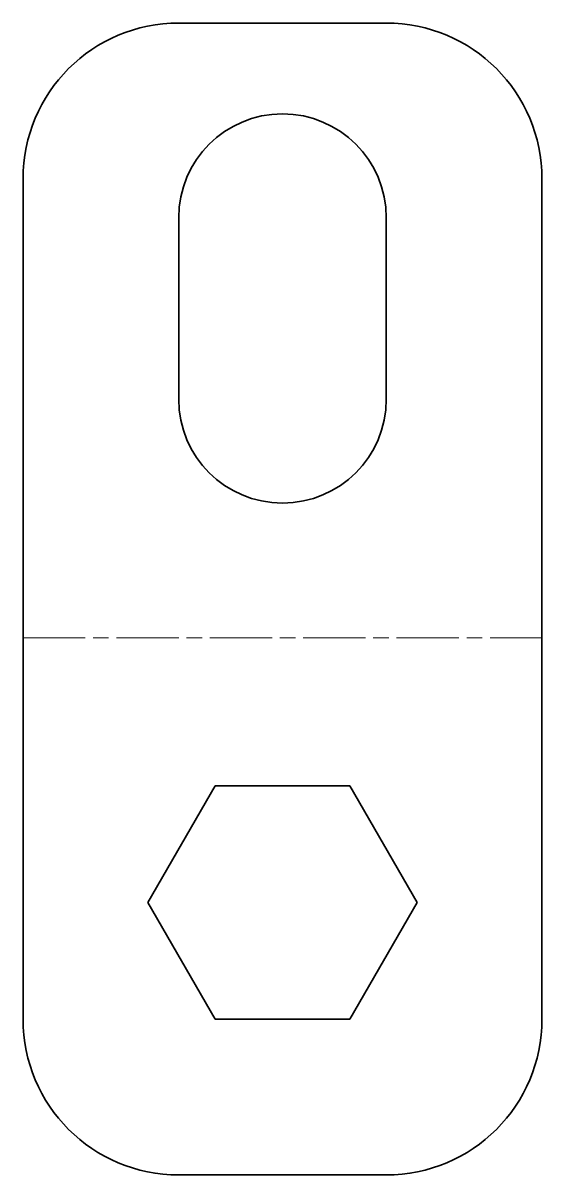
# Model space of a CAD drawing. Header units: millimetres. Extents: x 0 to 20, y 0 to 44.4.
import ezdxf

# ---------------------------------------------------------------- set-up
doc = ezdxf.new("R2010")
doc.units = ezdxf.units.MM
doc.linetypes.add('Chain', pattern=[13.68, 9.12, -1.14, 2.28, -1.14])
doc.layers.add('SIMUMAK Bend Centerline (ISO)', color=7, linetype='Chain', lineweight=9)
doc.layers.add('SIMUMAK Visible (ISO)', color=7, linetype='Continuous', lineweight=35)

# ---------------------------------------------------------------- blocks, each defined once
blk = doc.blocks.new('SIL-026-HPCF-03_Sheet_2_SIL-026-HPCF-03 (desplegada)')
at = {"layer": 'SIMUMAK Bend Centerline (ISO)', "ltscale": 0.263158}
blk.add_line((-10, -1.5), (10, -1.5), dxfattribs=at)
at = {"layer": 'SIMUMAK Visible (ISO)'}
for p, q in [((-4, 22.196), (4, 22.196)), ((-10, -16.196), (-10, 16.196)), ((10, 16.196), (10, -16.196)), ((-4, 7.696), (-4, 14.696)), ((4, 14.696), (4, 7.696)), ((-5.196, -11.696), (-2.598, -7.196)), ((-2.598, -7.196), (2.598, -7.196)), ((2.598, -7.196), (5.196, -11.696)), ((-2.598, -16.196), (-5.196, -11.696)), ((5.196, -11.696), (2.598, -16.196)), ((2.598, -16.196), (-2.598, -16.196)), ((4, -22.196), (-4, -22.196))]:
    blk.add_line(p, q, dxfattribs=at)
at = {"layer": 'SIMUMAK Visible (ISO)', "extrusion": (0, 0, -1)}
for centre, radius, start, end in [((4, 16.196), 6, 0, 90), ((-4, 16.196), 6, 90, 180), ((0, 14.696), 4, 0, 180), ((0, 7.696), 4, 180, 0), ((4, -16.196), 6, 270, 0), ((-4, -16.196), 6, 180, 270)]:
    blk.add_arc(centre, radius, start, end, dxfattribs=at)

msp = doc.modelspace()

# ---------------------------------------------------------------- block references
msp.add_blockref('SIL-026-HPCF-03_Sheet_2_SIL-026-HPCF-03 (desplegada)', (10, 22.196))

doc.saveas('drawing.dxf')
